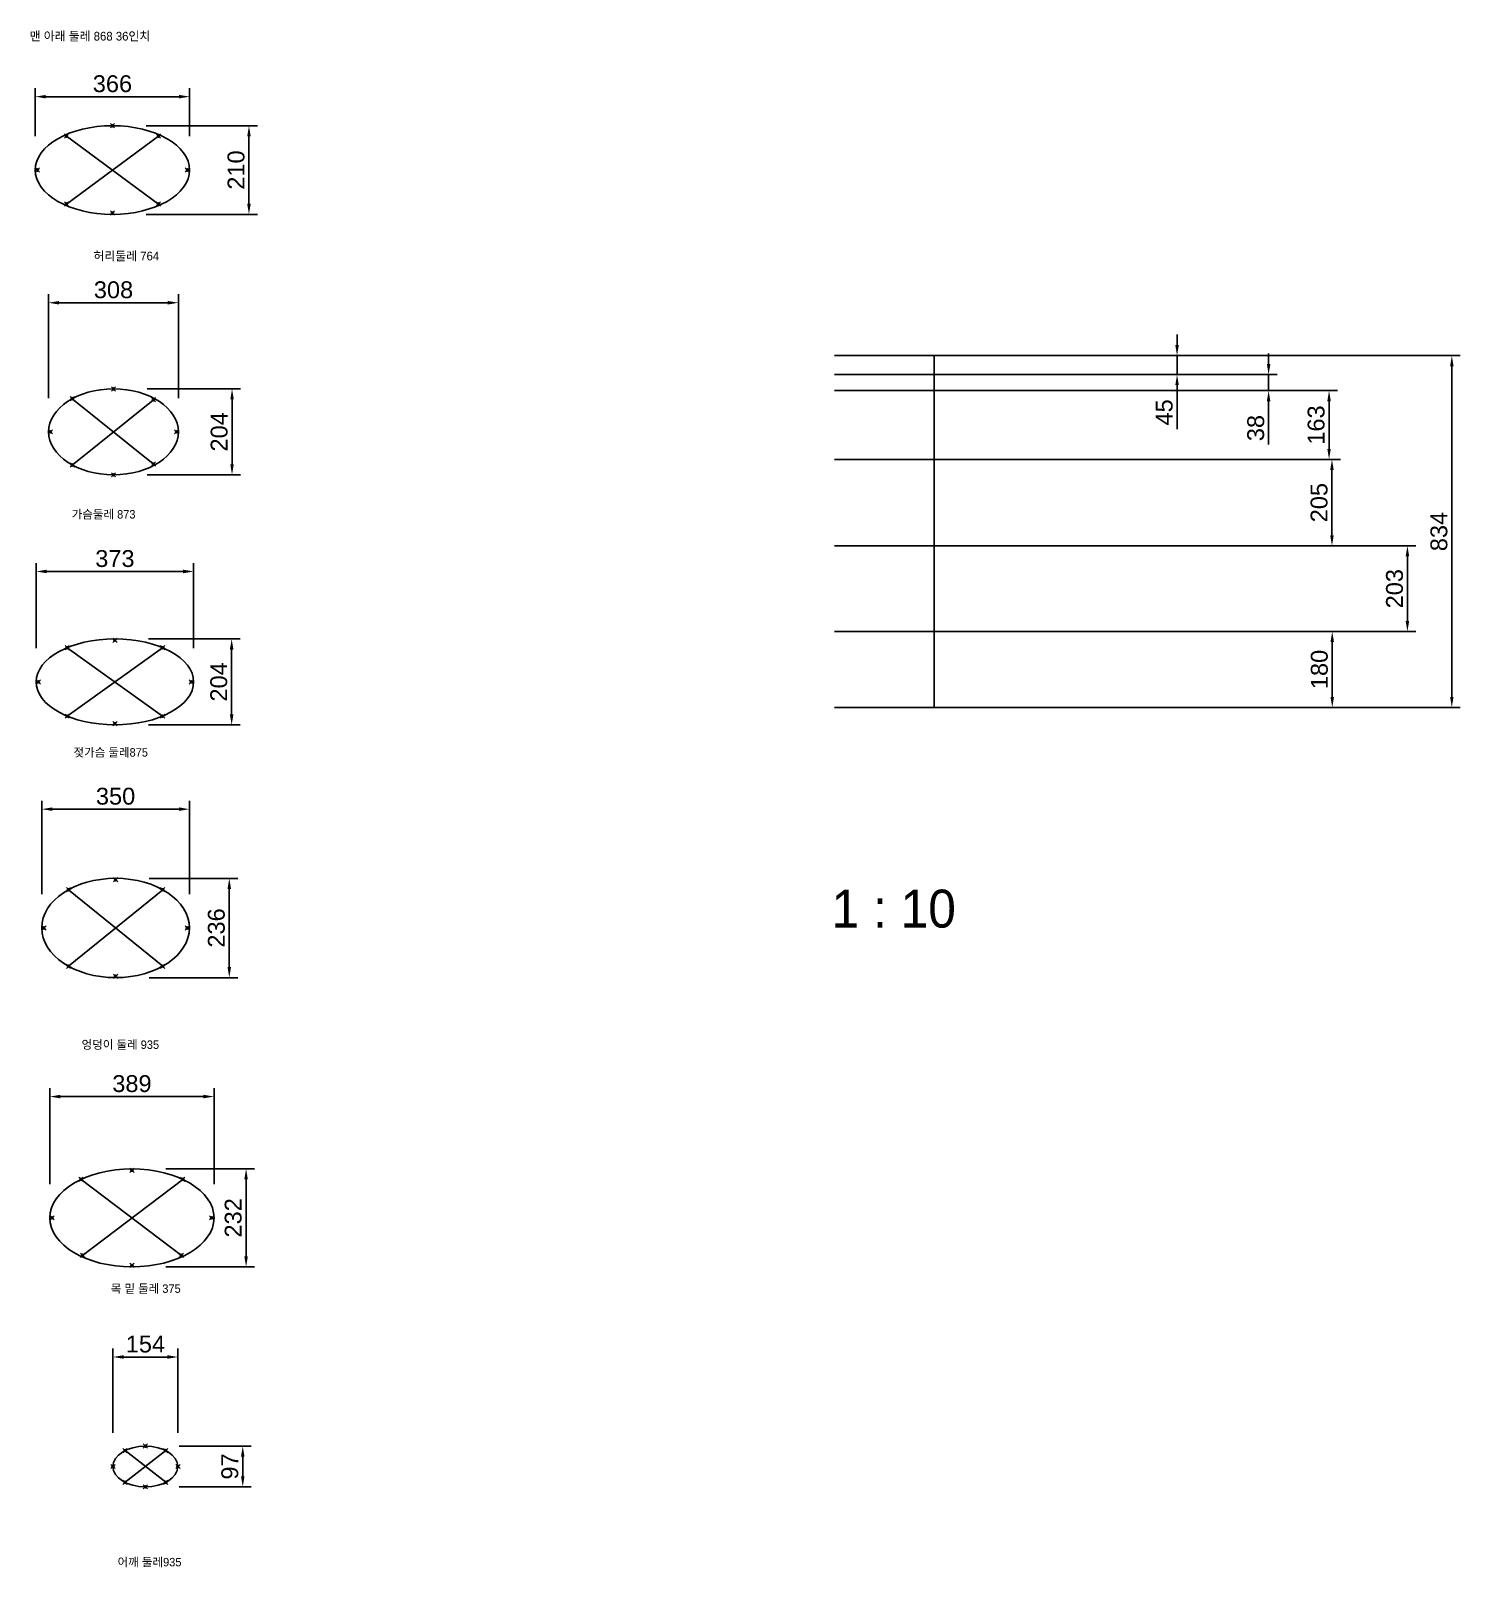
# Model space of a CAD drawing. Header units: millimetres. Extents: x -281 to 18273, y 674 to 20387.
# Drawn here: x 3773 to 7162, y 10551 to 14194 of the extents above; entities that cross this region are included whole.
import ezdxf

# ---------------------------------------------------------------- set-up
doc = ezdxf.new("R2010")
doc.units = ezdxf.units.MM
doc.header["$PDMODE"] = 35
doc.header["$PDSIZE"] = 5
doc.styles.get("Standard").update_dxf_attribs({"font": 'arial.ttf'})
doc.dimstyles.new('이연주', dxfattribs={"dimscale": 10, "dimtxt": 4, "dimasz": 2.5, "dimexe": 2, "dimexo": 8, "dimgap": 1, "dimtad": 1, "dimdec": 0, "dimtxsty": 'Standard', "dimcen": 0, "dimclrd": 1, "dimclre": 1, "dimclrt": 2, "dimadec": 0, "dimazin": 0, "dimtfac": 1, "dimtdec": 0, "dimtmove": 0, "dimatfit": 3, "dimfxl": 1, "dimarcsym": 0})

# ---------------------------------------------------------------- blocks, each defined once
blk = doc.blocks.new('*D91')
at = {"color": 1, "lineweight": -2, "transparency": 16777216}
for p, q in [((5994.1, 12769.9), (6878.1, 12769.9)), ((6858.1, 12614.9), (6858.1, 12744.9)), ((5994.1, 12589.9), (6878.1, 12589.9))]:
    blk.add_line(p, q, dxfattribs=at)
at = {"color": 1, "transparency": 16777216}
for points in [[(6853.9, 12744.9), (6862.2, 12744.9), (6858.1, 12769.9)], [(6853.9, 12614.9), (6862.2, 12614.9), (6858.1, 12589.9)]]:
    blk.add_solid(points, dxfattribs=at)
at = {"layer": 'Defpoints', "color": 0, "transparency": 16777216}
for p in [(5914.1, 12769.9), (6858.1, 12769.9), (5914.1, 12589.9)]:
    blk.add_point(p, dxfattribs=at)
at = {"color": 2, "transparency": 16777216, "insert": (6827.6, 12679.9), "char_height": 40, "attachment_point": 5, "rotation": 90}
blk.add_mtext('180', dxfattribs=at)
blk = doc.blocks.new('*D92')
at = {"color": 1, "lineweight": -2, "transparency": 16777216}
for p, q in [((6177.6, 12972.9), (7056.3, 12972.9)), ((7036.3, 12794.9), (7036.3, 12947.9)), ((5994.1, 12769.9), (7056.3, 12769.9))]:
    blk.add_line(p, q, dxfattribs=at)
at = {"color": 1, "transparency": 16777216}
for points in [[(7032.1, 12947.9), (7040.4, 12947.9), (7036.3, 12972.9)], [(7032.1, 12794.9), (7040.4, 12794.9), (7036.3, 12769.9)]]:
    blk.add_solid(points, dxfattribs=at)
at = {"layer": 'Defpoints', "color": 0, "transparency": 16777216}
for p in [(6097.6, 12972.9), (7036.3, 12972.9), (5914.1, 12769.9)]:
    blk.add_point(p, dxfattribs=at)
at = {"color": 2, "transparency": 16777216, "insert": (7005.8, 12871.4), "char_height": 40, "attachment_point": 5, "rotation": 90}
blk.add_mtext('203', dxfattribs=at)
blk = doc.blocks.new('*D93')
at = {"color": 1, "lineweight": -2, "transparency": 16777216}
for p, q in [((5994.1, 13177.9), (6877.4, 13177.9)), ((6857.4, 13152.9), (6857.4, 12997.9)), ((5994.1, 12972.9), (6877.4, 12972.9))]:
    blk.add_line(p, q, dxfattribs=at)
at = {"color": 1, "transparency": 16777216}
for points in [[(6853.2, 13152.9), (6861.5, 13152.9), (6857.4, 13177.9)], [(6853.2, 12997.9), (6861.5, 12997.9), (6857.4, 12972.9)]]:
    blk.add_solid(points, dxfattribs=at)
at = {"layer": 'Defpoints', "color": 0, "transparency": 16777216}
for p in [(5914.1, 13177.9), (5914.1, 12972.9), (6857.4, 12972.9)]:
    blk.add_point(p, dxfattribs=at)
at = {"color": 2, "transparency": 16777216, "insert": (6827, 13075.4), "char_height": 40, "attachment_point": 5, "rotation": 90}
blk.add_mtext('205', dxfattribs=at)
blk = doc.blocks.new('*D94')
at = {"color": 1, "lineweight": -2, "transparency": 16777216}
for p, q in [((5994.1, 13340.9), (6870.5, 13340.9)), ((6850.5, 13315.9), (6850.5, 13202.9)), ((5994.1, 13177.9), (6870.5, 13177.9))]:
    blk.add_line(p, q, dxfattribs=at)
at = {"color": 1, "transparency": 16777216}
for points in [[(6846.3, 13315.9), (6854.6, 13315.9), (6850.5, 13340.9)], [(6846.3, 13202.9), (6854.6, 13202.9), (6850.5, 13177.9)]]:
    blk.add_solid(points, dxfattribs=at)
at = {"layer": 'Defpoints', "color": 0, "transparency": 16777216}
for p in [(5914.1, 13340.9), (5914.1, 13177.9), (6850.5, 13177.9)]:
    blk.add_point(p, dxfattribs=at)
at = {"color": 2, "transparency": 16777216, "insert": (6820, 13259.4), "char_height": 40, "attachment_point": 5, "rotation": 90}
blk.add_mtext('163', dxfattribs=at)
blk = doc.blocks.new('*D95')
at = {"color": 1, "lineweight": -2, "transparency": 16777216}
for p, q in [((6707.2, 13403.9), (6707.2, 13428.9)), ((5994.1, 13378.9), (6727.2, 13378.9)), ((6707.2, 13378.9), (6707.2, 13340.9)), ((5994.1, 13340.9), (6727.2, 13340.9)), ((6707.2, 13315.9), (6707.2, 13213.5))]:
    blk.add_line(p, q, dxfattribs=at)
at = {"color": 1, "transparency": 16777216}
for points in [[(6703.1, 13403.9), (6711.4, 13403.9), (6707.2, 13378.9)], [(6703.1, 13315.9), (6711.4, 13315.9), (6707.2, 13340.9)]]:
    blk.add_solid(points, dxfattribs=at)
at = {"layer": 'Defpoints', "color": 0, "transparency": 16777216}
for p in [(5914.1, 13378.9), (5914.1, 13340.9), (6707.2, 13340.9)]:
    blk.add_point(p, dxfattribs=at)
at = {"color": 2, "transparency": 16777216, "insert": (6676.8, 13252.2), "char_height": 40, "attachment_point": 5, "rotation": 90}
blk.add_mtext('38', dxfattribs=at)
blk = doc.blocks.new('*D96')
at = {"color": 1, "lineweight": -2, "transparency": 16777216}
for p, q in [((6490.1, 13448.9), (6490.1, 13473.9)), ((5994.1, 13423.9), (6510.1, 13423.9)), ((6490.1, 13423.9), (6490.1, 13378.9)), ((5994.1, 13378.9), (6510.1, 13378.9)), ((6490.1, 13353.9), (6490.1, 13249.7))]:
    blk.add_line(p, q, dxfattribs=at)
at = {"color": 1, "transparency": 16777216}
for points in [[(6486, 13448.9), (6494.3, 13448.9), (6490.1, 13423.9)], [(6486, 13353.9), (6494.3, 13353.9), (6490.1, 13378.9)]]:
    blk.add_solid(points, dxfattribs=at)
at = {"layer": 'Defpoints', "color": 0, "transparency": 16777216}
for p in [(5914.1, 13423.9), (5914.1, 13378.9), (6490.1, 13378.9)]:
    blk.add_point(p, dxfattribs=at)
at = {"color": 2, "transparency": 16777216, "insert": (6459.8, 13289.3), "char_height": 40, "attachment_point": 5, "rotation": 90}
blk.add_mtext('45', dxfattribs=at)
blk = doc.blocks.new('*D90')
at = {"color": 1, "lineweight": -2, "transparency": 16777216}
for p, q in [((5994.1, 13423.9), (7161.5, 13423.9)), ((7141.5, 13398.9), (7141.5, 12614.9)), ((5994.1, 12589.9), (7161.5, 12589.9))]:
    blk.add_line(p, q, dxfattribs=at)
at = {"color": 1, "transparency": 16777216}
for points in [[(7137.4, 13398.9), (7145.7, 13398.9), (7141.5, 13423.9)], [(7137.4, 12614.9), (7145.7, 12614.9), (7141.5, 12589.9)]]:
    blk.add_solid(points, dxfattribs=at)
at = {"layer": 'Defpoints', "color": 0, "transparency": 16777216}
for p in [(5914.1, 13423.9), (5914.1, 12589.9), (7141.5, 12589.9)]:
    blk.add_point(p, dxfattribs=at)
at = {"color": 2, "transparency": 16777216, "insert": (7111.1, 13006.9), "char_height": 40, "attachment_point": 5, "rotation": 90}
blk.add_mtext('834', dxfattribs=at)
blk = doc.blocks.new('*D125')
at = {"color": 1, "lineweight": -2, "transparency": 16777216}
for p, q in [((4048.9, 13345), (4269.9, 13345)), ((4249.9, 13166.3), (4249.9, 13320)), ((4048.9, 13141.3), (4269.9, 13141.3))]:
    blk.add_line(p, q, dxfattribs=at)
at = {"color": 1, "transparency": 16777216}
for points in [[(4245.8, 13320), (4254.1, 13320), (4249.9, 13345)], [(4245.8, 13166.3), (4254.1, 13166.3), (4249.9, 13141.3)]]:
    blk.add_solid(points, dxfattribs=at)
at = {"layer": 'Defpoints', "color": 0, "transparency": 16777216}
for p in [(3968.9, 13345), (4249.9, 13345), (3968.9, 13141.3)]:
    blk.add_point(p, dxfattribs=at)
at = {"color": 2, "transparency": 16777216, "insert": (4219.5, 13243.2), "char_height": 40, "attachment_point": 5, "rotation": 90}
blk.add_mtext('204', dxfattribs=at)
blk = doc.blocks.new('*D126')
at = {"color": 1, "lineweight": -2, "transparency": 16777216}
for p, q in [((3815, 13323.2), (3815, 13569.3)), ((4122.7, 13323.2), (4122.7, 13569.3)), ((4097.7, 13549.3), (3840, 13549.3))]:
    blk.add_line(p, q, dxfattribs=at)
at = {"color": 1, "transparency": 16777216}
for points in [[(3840, 13553.5), (3840, 13545.1), (3815, 13549.3)], [(4097.7, 13553.5), (4097.7, 13545.1), (4122.7, 13549.3)]]:
    blk.add_solid(points, dxfattribs=at)
at = {"layer": 'Defpoints', "color": 0, "transparency": 16777216}
for p in [(3815, 13549.3), (3815, 13243.2), (4122.7, 13243.2)]:
    blk.add_point(p, dxfattribs=at)
at = {"color": 2, "transparency": 16777216, "insert": (3968.9, 13579.8), "char_height": 40, "attachment_point": 5}
blk.add_mtext('308', dxfattribs=at)
blk = doc.blocks.new('*D127')
at = {"color": 1, "lineweight": -2, "transparency": 16777216}
for p, q in [((4052.2, 12752.2), (4269, 12752.2)), ((4249, 12573.5), (4249, 12727.2)), ((4052.2, 12548.5), (4269, 12548.5))]:
    blk.add_line(p, q, dxfattribs=at)
at = {"color": 1, "transparency": 16777216}
for points in [[(4244.8, 12727.2), (4253.2, 12727.2), (4249, 12752.2)], [(4244.8, 12573.5), (4253.2, 12573.5), (4249, 12548.5)]]:
    blk.add_solid(points, dxfattribs=at)
at = {"layer": 'Defpoints', "color": 0, "transparency": 16777216}
for p in [(3972.2, 12752.2), (4249, 12752.2), (3972.2, 12548.5)]:
    blk.add_point(p, dxfattribs=at)
at = {"color": 2, "transparency": 16777216, "insert": (4218.6, 12650.4), "char_height": 40, "attachment_point": 5, "rotation": 90}
blk.add_mtext('204', dxfattribs=at)
blk = doc.blocks.new('*D128')
at = {"color": 1, "lineweight": -2, "transparency": 16777216}
for p, q in [((3785.5, 12730.4), (3785.5, 12932.2)), ((4158.9, 12730.4), (4158.9, 12932.2)), ((3810.5, 12912.2), (4133.9, 12912.2))]:
    blk.add_line(p, q, dxfattribs=at)
at = {"color": 1, "transparency": 16777216}
for points in [[(3810.5, 12916.4), (3810.5, 12908), (3785.5, 12912.2)], [(4133.9, 12916.4), (4133.9, 12908), (4158.9, 12912.2)]]:
    blk.add_solid(points, dxfattribs=at)
at = {"layer": 'Defpoints', "color": 0, "transparency": 16777216}
for p in [(4158.9, 12912.2), (3785.5, 12650.4), (4158.9, 12650.4)]:
    blk.add_point(p, dxfattribs=at)
at = {"color": 2, "transparency": 16777216, "insert": (3972.2, 12942.6), "char_height": 40, "attachment_point": 5}
blk.add_mtext('373', dxfattribs=at)
blk = doc.blocks.new('*D129')
at = {"color": 1, "lineweight": -2, "transparency": 16777216}
for p, q in [((4053.8, 12184.7), (4263.4, 12184.7)), ((4243.4, 11974.2), (4243.4, 12159.7)), ((4053.8, 11949.2), (4263.4, 11949.2))]:
    blk.add_line(p, q, dxfattribs=at)
at = {"color": 1, "transparency": 16777216}
for points in [[(4239.2, 12159.7), (4247.5, 12159.7), (4243.4, 12184.7)], [(4239.2, 11974.2), (4247.5, 11974.2), (4243.4, 11949.2)]]:
    blk.add_solid(points, dxfattribs=at)
at = {"layer": 'Defpoints', "color": 0, "transparency": 16777216}
for p in [(3973.8, 12184.7), (4243.4, 12184.7), (3973.8, 11949.2)]:
    blk.add_point(p, dxfattribs=at)
at = {"color": 2, "transparency": 16777216, "insert": (4212.9, 12067), "char_height": 40, "attachment_point": 5, "rotation": 90}
blk.add_mtext('236', dxfattribs=at)
blk = doc.blocks.new('*D130')
at = {"color": 1, "lineweight": -2, "transparency": 16777216}
for p, q in [((3798.8, 12147), (3798.8, 12368.7)), ((4148.9, 12147), (4148.9, 12368.7)), ((4123.9, 12348.7), (3823.8, 12348.7))]:
    blk.add_line(p, q, dxfattribs=at)
at = {"color": 1, "transparency": 16777216}
for points in [[(3823.8, 12352.9), (3823.8, 12344.6), (3798.8, 12348.7)], [(4123.9, 12352.9), (4123.9, 12344.6), (4148.9, 12348.7)]]:
    blk.add_solid(points, dxfattribs=at)
at = {"layer": 'Defpoints', "color": 0, "transparency": 16777216}
for p in [(3798.8, 12348.7), (3798.8, 12067), (4148.9, 12067)]:
    blk.add_point(p, dxfattribs=at)
at = {"color": 2, "transparency": 16777216, "insert": (3973.8, 12379.2), "char_height": 40, "attachment_point": 5}
blk.add_mtext('350', dxfattribs=at)
blk = doc.blocks.new('*D131')
at = {"color": 1, "lineweight": -2, "transparency": 16777216}
for p, q in [((3817.9, 11459.8), (3817.9, 11687.3)), ((3842.9, 11667.3), (4182.2, 11667.3)), ((4207.2, 11459.8), (4207.2, 11687.3))]:
    blk.add_line(p, q, dxfattribs=at)
at = {"color": 1, "transparency": 16777216}
for points in [[(3842.9, 11671.5), (3842.9, 11663.2), (3817.9, 11667.3)], [(4182.2, 11671.5), (4182.2, 11663.2), (4207.2, 11667.3)]]:
    blk.add_solid(points, dxfattribs=at)
at = {"layer": 'Defpoints', "color": 0, "transparency": 16777216}
for p in [(4207.2, 11667.3), (3817.9, 11379.8), (4207.2, 11379.8)]:
    blk.add_point(p, dxfattribs=at)
at = {"color": 2, "transparency": 16777216, "insert": (4012.6, 11697.8), "char_height": 40, "attachment_point": 5}
blk.add_mtext('389', dxfattribs=at)
blk = doc.blocks.new('*D132')
at = {"color": 1, "lineweight": -2, "transparency": 16777216}
for p, q in [((4092.6, 11495.9), (4303.2, 11495.9)), ((4283.2, 11470.9), (4283.2, 11288.6)), ((4092.6, 11263.6), (4303.2, 11263.6))]:
    blk.add_line(p, q, dxfattribs=at)
at = {"color": 1, "transparency": 16777216}
for points in [[(4279, 11470.9), (4287.4, 11470.9), (4283.2, 11495.9)], [(4279, 11288.6), (4287.4, 11288.6), (4283.2, 11263.6)]]:
    blk.add_solid(points, dxfattribs=at)
at = {"layer": 'Defpoints', "color": 0, "transparency": 16777216}
for p in [(4012.6, 11495.9), (4012.6, 11263.6), (4283.2, 11263.6)]:
    blk.add_point(p, dxfattribs=at)
at = {"color": 2, "transparency": 16777216, "insert": (4252.8, 11379.8), "char_height": 40, "attachment_point": 5, "rotation": 90}
blk.add_mtext('232', dxfattribs=at)
blk = doc.blocks.new('*D133')
at = {"color": 1, "lineweight": -2, "transparency": 16777216}
for p, q in [((3967.7, 10870.4), (3967.7, 11069.9)), ((3992.7, 11049.9), (4096.6, 11049.9)), ((4121.6, 10870.4), (4121.6, 11069.9))]:
    blk.add_line(p, q, dxfattribs=at)
at = {"color": 1, "transparency": 16777216}
for points in [[(3992.7, 11054.1), (3992.7, 11045.8), (3967.7, 11049.9)], [(4096.6, 11054.1), (4096.6, 11045.8), (4121.6, 11049.9)]]:
    blk.add_solid(points, dxfattribs=at)
at = {"layer": 'Defpoints', "color": 0, "transparency": 16777216}
for p in [(4121.6, 11049.9), (3967.7, 10790.4), (4121.6, 10790.4)]:
    blk.add_point(p, dxfattribs=at)
at = {"color": 2, "transparency": 16777216, "insert": (4044.6, 11080.4), "char_height": 40, "attachment_point": 5}
blk.add_mtext('154', dxfattribs=at)
blk = doc.blocks.new('*D134')
at = {"color": 1, "lineweight": -2, "transparency": 16777216}
for p, q in [((4124.6, 10838.7), (4295.3, 10838.7)), ((4275.3, 10813.7), (4275.3, 10767.2)), ((4124.6, 10742.2), (4295.3, 10742.2))]:
    blk.add_line(p, q, dxfattribs=at)
at = {"color": 1, "transparency": 16777216}
for points in [[(4271.1, 10813.7), (4279.4, 10813.7), (4275.3, 10838.7)], [(4271.1, 10767.2), (4279.4, 10767.2), (4275.3, 10742.2)]]:
    blk.add_solid(points, dxfattribs=at)
at = {"layer": 'Defpoints', "color": 0, "transparency": 16777216}
for p in [(4044.6, 10838.7), (4044.6, 10742.2), (4275.3, 10742.2)]:
    blk.add_point(p, dxfattribs=at)
at = {"color": 2, "transparency": 16777216, "insert": (4244.8, 10790.4), "char_height": 40, "attachment_point": 5, "rotation": 90}
blk.add_mtext('97', dxfattribs=at)
blk = doc.blocks.new('*D137')
at = {"color": 1, "lineweight": -2, "transparency": 16777216}
for p, q in [((3783.4, 13943.9), (3783.4, 14057.8)), ((3808.4, 14037.8), (4124.4, 14037.8)), ((4149.4, 13943.9), (4149.4, 14057.8))]:
    blk.add_line(p, q, dxfattribs=at)
at = {"color": 1, "transparency": 16777216}
for points in [[(3808.4, 14042), (3808.4, 14033.7), (3783.4, 14037.8)], [(4124.4, 14042), (4124.4, 14033.7), (4149.4, 14037.8)]]:
    blk.add_solid(points, dxfattribs=at)
at = {"layer": 'Defpoints', "color": 0, "transparency": 16777216}
for p in [(4149.4, 14037.8), (3783.4, 13863.9), (4149.4, 13863.9)]:
    blk.add_point(p, dxfattribs=at)
at = {"color": 2, "transparency": 16777216, "insert": (3966.4, 14068.3), "char_height": 40, "attachment_point": 5}
blk.add_mtext('366', dxfattribs=at)
blk = doc.blocks.new('*D138')
at = {"color": 1, "lineweight": -2, "transparency": 16777216}
for p, q in [((4046.4, 13968.9), (4310, 13968.9)), ((4290, 13943.9), (4290, 13783.8)), ((4046.4, 13758.8), (4310, 13758.8))]:
    blk.add_line(p, q, dxfattribs=at)
at = {"color": 1, "transparency": 16777216}
for points in [[(4285.9, 13943.9), (4294.2, 13943.9), (4290, 13968.9)], [(4285.9, 13783.8), (4294.2, 13783.8), (4290, 13758.8)]]:
    blk.add_solid(points, dxfattribs=at)
at = {"layer": 'Defpoints', "color": 0, "transparency": 16777216}
for p in [(3966.4, 13968.9), (3966.4, 13758.8), (4290, 13758.8)]:
    blk.add_point(p, dxfattribs=at)
at = {"color": 2, "transparency": 16777216, "insert": (4259.6, 13863.9), "char_height": 40, "attachment_point": 5, "rotation": 90}
blk.add_mtext('210', dxfattribs=at)

msp = doc.modelspace()

# ---------------------------------------------------------------- linework, layer by layer
for p, q in [((4078.7, 13946.8), (3854.2, 13780.9)), ((3854.2, 13946.8), (4078.7, 13780.9)), ((5678.3, 13423.9), (6595.3, 13423.9)), ((5914.1, 12589.9), (5914.1, 13423.9)), ((5678.3, 13378.9), (6595.3, 13378.9)), ((5678.3, 13340.9), (6595.3, 13340.9)), ((4066.6, 13321.8), (3871.2, 13164.5)), ((3871.2, 13321.8), (4066.6, 13164.5)), ((5678.3, 13177.9), (6595.3, 13177.9)), ((5678.3, 12972.9), (6595.3, 12972.9)), ((5678.3, 12769.9), (6595.3, 12769.9)), ((4085.4, 12731.4), (3859, 12569.3)), ((3859.1, 12731.4), (4085.4, 12569.3)), ((5678.3, 12589.9), (6595.3, 12589.9)), ((4085.5, 12157.7), (3862.2, 11976.3)), ((3862.2, 12157.7), (4085.5, 11976.3)), ((4133.1, 11471), (3892.1, 11288.5)), ((3892.1, 11471), (4133.1, 11288.5)), ((4092.8, 10828.1), (3996.4, 10752.8)), ((3996.4, 10828.1), (4092.8, 10752.8))]:
    msp.add_line(p, q)
for centre, major_axis, ratio in [((3966.4, 13863.9), (183, 0), 0.573913), ((3968.9, 13243.2), (-153.8, 0), 0.662069), ((3972.2, 12650.4), (-186.7, 0), 0.545455), ((3973.8, 12067), (-175, 0), 0.672727), ((4012.6, 11379.8), (-194.7, 0), 0.59673), ((4044.6, 10790.4), (76.9, 0), 0.627586)]:
    msp.add_ellipse(centre, major_axis=major_axis, ratio=ratio)
for p in [(3966.4, 13968.9), (3857.5, 13944.4), (4075.4, 13944.4), (3788.8, 13863.9), (4144.1, 13863.9), (3857.5, 13783.3), (4075.4, 13783.3), (3966.4, 13761.9), (3968.9, 13345), (3871.1, 13321.8), (4063.7, 13319.5), (3819.5, 13243.2), (4118.2, 13243.2), (3871.1, 13164.5), (4063.7, 13166.8), (3968.9, 13141.3), (3972.2, 12749.2), (3859.1, 12731.4), (4085.4, 12731.4), (3790.9, 12650.4), (4153.5, 12650.4), (3859.1, 12569.3), (4085.4, 12569.3), (3972.2, 12551.5), (3973.8, 12181.3), (3862.2, 12157.7), (4085.5, 12157.7), (3803.9, 12067), (4143.8, 12067), (3862.2, 11976.3), (3973.8, 11952.6), (4085.5, 11976.3), (3892.1, 11471), (4012.6, 11492.6), (4133.1, 11471), (3823.6, 11379.8), (4201.6, 11379.8), (3895.6, 11291.2), (4129.6, 11291.2), (4012.6, 11267), (3996.4, 10828.1), (4044.6, 10838.7), (4092.8, 10828.1), (3967.7, 10790.4), (4121.6, 10790.4), (3996.4, 10752.8), (4044.6, 10742.2), (4092.8, 10752.8)]:
    msp.add_point(p)

# ---------------------------------------------------------------- texts
at = {"color": 2, "attachment_point": 1}
for s, width, gutter_width, insert, char_height in [('{\\fGulim|b0|i0|c129|p50;맨 아래 둘레 868 36인치}', 358.908, 12.9, (3770.2, 14191.5), 20.6), ('{\\fGulim|b0|i0|c129|p50;허리둘레 764}', 203.339, 12.9, (3921.4, 13670.3), 20.6), ('{\\fGulim|b0|i0|c129|p50;가슴둘레 873}', 197.416, 12.5, (3869.8, 13057.7), 20), ('{\\fGulim|b0|i0|c129|p50;젖가슴 둘레875}', 197.416, 12.5, (3874.2, 12493.3), 20), ('{\\fGulim|b0|i0|c129|p50;1 : 10}', 1390.478, 56.2, (5671.3, 12157.9), 90), ('{\\fGulim|b0|i0|c129|p50;엉덩이 둘레 935}', 308.995, 12.5, (3893.3, 11800.4), 20), ('{\\fGulim|b0|i0|c129|p50;목 밑 둘레 375}', 308.995, 12.5, (3962.4, 11222), 20), ('{\\fGulim|b0|i0|c129|p50;어깨 둘레935}', 308.995, 12.5, (3978.7, 10573.6), 20)]:
    msp.add_mtext_dynamic_manual_height_columns(s, width=width, gutter_width=gutter_width, heights=[0], dxfattribs=dict(at, insert=insert, char_height=char_height))

# ---------------------------------------------------------------- dimensions: what is measured, and where the dimension line sits
dim = msp.add_linear_dim(base=(4149.4, 14037.8), p1=(3783.4, 13863.9), p2=(4149.4, 13863.9), dimstyle='이연주')
dim.commit()
dim.dimension.update_dxf_attribs({"geometry": '*D137', "text_midpoint": (3966.4, 14037.8), "dimtype": 160})
for base, p1, p2, angle, picture, middle in [((4290, 13758.8), (3966.4, 13968.9), (3966.4, 13758.8), 90, '*D138', (4259.6, 13863.9)), ((3815, 13549.3), (4122.7, 13243.2), (3815, 13243.2), 180, '*D126', (3968.9, 13579.8)), ((6490.1, 13378.9), (5914.1, 13423.9), (5914.1, 13378.9), 90, '*D96', (6459.8, 13289.3)), ((6707.2, 13340.9), (5914.1, 13378.9), (5914.1, 13340.9), 90, '*D95', (6676.8, 13252.2)), ((7141.5, 12589.9), (5914.1, 13423.9), (5914.1, 12589.9), 90, '*D90', (7111.1, 13006.9)), ((4249.9, 13345), (3968.9, 13141.3), (3968.9, 13345), 90, '*D125', (4219.5, 13243.2)), ((6850.5, 13177.9), (5914.1, 13340.9), (5914.1, 13177.9), 90, '*D94', (6820, 13259.4)), ((6857.4, 12972.9), (5914.1, 13177.9), (5914.1, 12972.9), 90, '*D93', (6827, 13075.4)), ((4158.9, 12912.2), (3785.5, 12650.4), (4158.9, 12650.4), 180, '*D128', (3972.2, 12942.6)), ((7036.3, 12972.9), (5914.1, 12769.9), (6097.6, 12972.9), 90, '*D92', (7005.8, 12871.4)), ((6858.1, 12769.9), (5914.1, 12589.9), (5914.1, 12769.9), 90, '*D91', (6827.6, 12679.9)), ((4243.364, 12184.7311), (3973.8431, 11949.2113), (3973.8431, 12184.7311), 90, '*D129', (4212.9274, 12066.9712)), ((4207.2, 11667.3), (3817.9, 11379.8), (4207.2, 11379.8), 180, '*D131', (4012.6, 11697.8)), ((4283.2, 11263.6), (4012.6, 11495.9), (4012.6, 11263.6), 90, '*D132', (4252.8, 11379.8)), ((4275.2573, 10742.1667), (4044.6398, 10838.7086), (4044.6398, 10742.1667), 90, '*D134', (4244.8344, 10790.4377))]:
    dim = msp.add_linear_dim(base=base, p1=p1, p2=p2, angle=angle, dimstyle='이연주')
    dim.commit()
    dim.dimension.update_dxf_attribs({"geometry": picture, "text_midpoint": middle})
for base, p1, p2, angle, picture, middle in [((4249, 12752.2), (3972.2, 12548.5), (3972.2, 12752.2), 90, '*D127', (4249, 12650.4)), ((3798.8, 12348.7), (4148.9, 12067), (3798.8, 12067), 180, '*D130', (3973.8, 12348.7))]:
    dim = msp.add_linear_dim(base=base, p1=p1, p2=p2, angle=angle, dimstyle='이연주')
    dim.commit()
    dim.dimension.update_dxf_attribs({"geometry": picture, "text_midpoint": middle, "dimtype": 160})
dim = msp.add_linear_dim(base=(4121.6, 11049.9), p1=(3967.7, 10790.4), p2=(4121.6, 10790.4), dimstyle='이연주')
dim.commit()
dim.dimension.update_dxf_attribs({"geometry": '*D133', "text_midpoint": (4044.6, 11080.4)})

doc.saveas('drawing.dxf')
